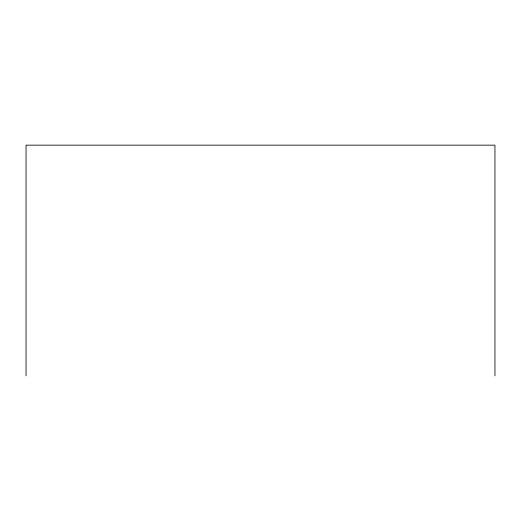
<?xml version="1.0" encoding="UTF-8"?>
<svg xmlns="http://www.w3.org/2000/svg" width="521" height="521" viewBox="0 0 521 521"><rect width="100%" height="100%" fill="white"/><g stroke="black" fill="none" stroke-linecap="round" stroke-linejoin="round"><path stroke-width="0.78" d="M494.95 375.843L494.95 145.157L26.05 145.157L26.05 375.843"/></g></svg>
